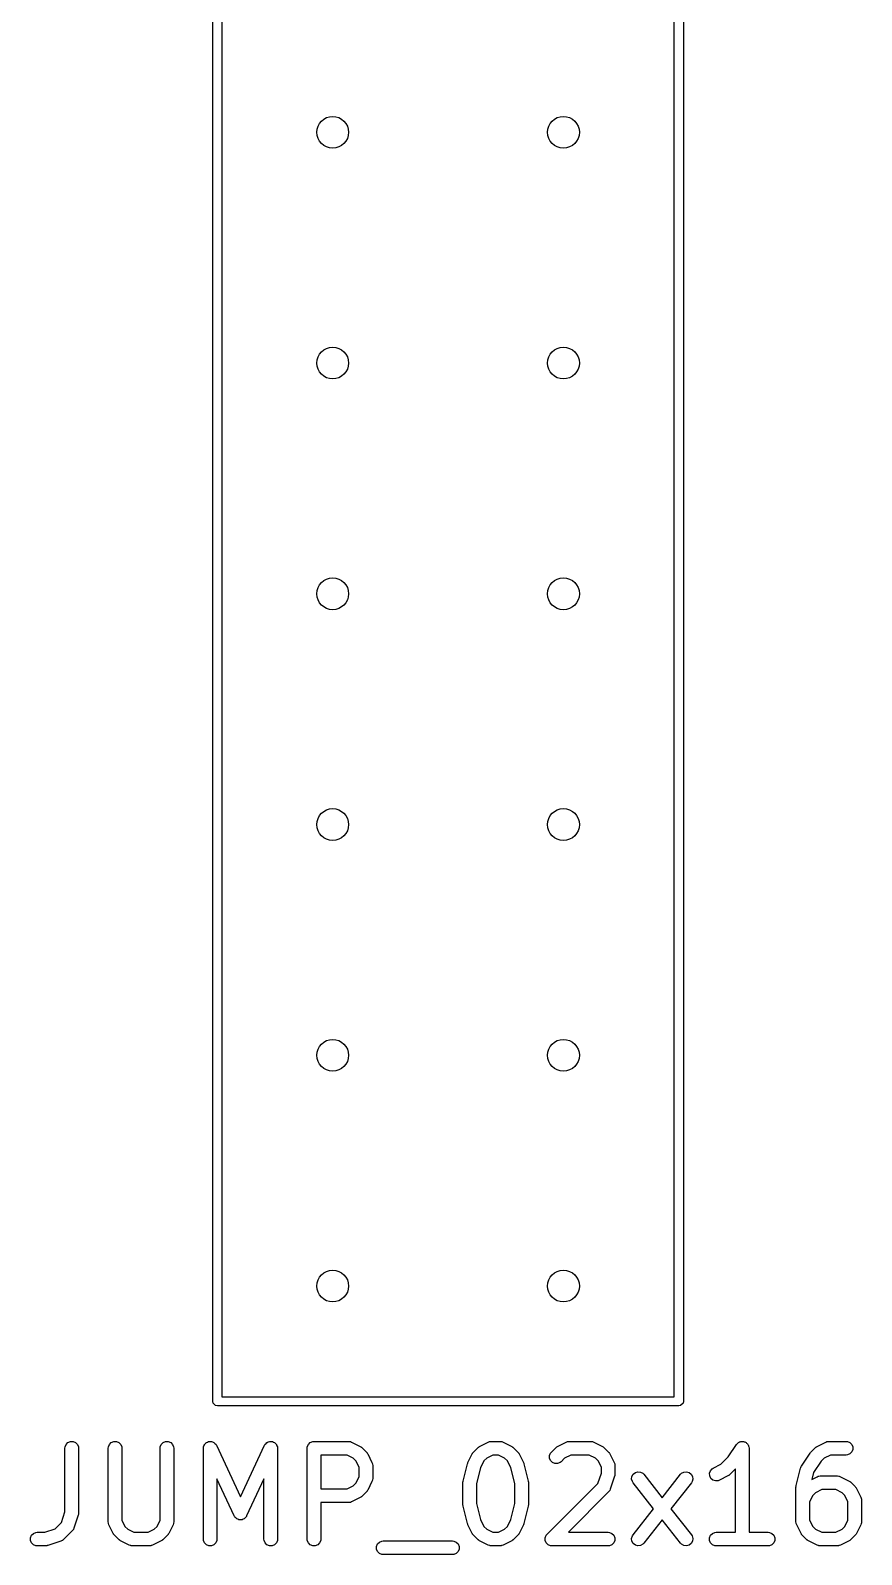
# Model space of a CAD drawing. Extents: x 0.02 to 1.98, y -0.08 to 3.55.
# Drawn here: x 1.619 to 1.979, y 0.834 to 1.494 of the extents above; entities that cross this region are included whole.
import ezdxf

# ---------------------------------------------------------------- set-up
doc = ezdxf.new("R2010")
doc.units = 0
doc.header["$MEASUREMENT"] = 0
doc.layers.add('BLACK', color=7, linetype='CONTINUOUS')

msp = doc.modelspace()

# ---------------------------------------------------------------- linework, layer by layer
at = {"layer": 'BLACK', "linetype": 'CONTINUOUS'}
for p, q in [((1.89783, 0.90197), (1.89783, 2.49803)), ((1.90177, 2.5), (1.90177, 0.9)), ((1.69783, 0.9), (1.69783, 2.45)), ((1.70177, 2.44918), (1.70177, 0.90197)), ((1.69798, 0.89925), (1.69783, 0.9)), ((1.69905, 0.89818), (1.69798, 0.89925)), ((1.70177, 0.90197), (1.89783, 0.90197)), ((1.90162, 0.89925), (1.90056, 0.89818)), ((1.90177, 0.9), (1.90162, 0.89925)), ((1.6998, 0.89803), (1.69905, 0.89818)), ((1.8998, 0.89803), (1.6998, 0.89803)), ((1.90056, 0.89818), (1.8998, 0.89803)), ((1.63375, 0.87973), (1.6338, 0.88031)), ((1.63375, 0.85209), (1.63375, 0.87973)), ((1.6338, 0.88031), (1.63424, 0.88137)), ((1.63424, 0.88137), (1.63506, 0.88219)), ((1.63506, 0.88219), (1.63612, 0.88263)), ((1.63612, 0.88263), (1.63727, 0.88263)), ((1.63727, 0.88263), (1.63834, 0.88219)), ((1.63834, 0.88219), (1.63915, 0.88137)), ((1.63915, 0.88137), (1.63959, 0.88031)), ((1.63959, 0.88031), (1.63965, 0.87973)), ((1.63965, 0.87973), (1.63965, 0.85161)), ((1.65249, 0.87973), (1.65255, 0.88031)), ((1.65249, 0.84786), (1.65249, 0.87973)), ((1.65255, 0.88031), (1.65299, 0.88137)), ((1.65299, 0.88137), (1.65381, 0.88219)), ((1.65381, 0.88219), (1.65487, 0.88263)), ((1.65487, 0.88263), (1.65602, 0.88263)), ((1.65602, 0.88263), (1.65709, 0.88219)), ((1.65709, 0.88219), (1.6579, 0.88137)), ((1.6579, 0.88137), (1.65834, 0.88031)), ((1.65834, 0.88031), (1.6584, 0.87973)), ((1.6584, 0.87973), (1.6584, 0.84856)), ((1.67499, 0.87973), (1.67505, 0.88031)), ((1.67499, 0.84856), (1.67499, 0.87973)), ((1.67505, 0.88031), (1.67549, 0.88137)), ((1.67549, 0.88137), (1.6763, 0.88219)), ((1.6763, 0.88219), (1.67737, 0.88263)), ((1.67737, 0.88263), (1.67852, 0.88263)), ((1.67852, 0.88263), (1.67958, 0.88219)), ((1.67958, 0.88219), (1.6804, 0.88137)), ((1.6804, 0.88137), (1.68084, 0.88031)), ((1.68084, 0.88031), (1.6809, 0.87973)), ((1.6809, 0.87973), (1.6809, 0.84786)), ((1.69374, 0.87973), (1.69378, 0.88011)), ((1.69374, 0.84036), (1.69374, 0.87973)), ((1.69377, 0.88018), (1.69379, 0.88022)), ((1.69378, 0.88011), (1.69377, 0.88018)), ((1.69379, 0.88031), (1.69399, 0.88078)), ((1.69379, 0.88022), (1.69379, 0.88031)), ((1.69399, 0.88078), (1.69417, 0.88126)), ((1.69417, 0.88126), (1.69421, 0.88131)), ((1.69421, 0.88131), (1.69424, 0.88137)), ((1.69424, 0.88137), (1.6946, 0.88173)), ((1.6946, 0.88173), (1.69494, 0.88211)), ((1.69494, 0.88211), (1.695, 0.88214)), ((1.695, 0.88214), (1.69505, 0.88219)), ((1.69505, 0.88219), (1.69552, 0.88238)), ((1.69552, 0.88238), (1.69599, 0.8826)), ((1.69599, 0.8826), (1.69605, 0.8826)), ((1.69605, 0.8826), (1.69611, 0.88263)), ((1.69611, 0.88263), (1.69663, 0.88263)), ((1.69663, 0.88263), (1.69714, 0.88265)), ((1.69714, 0.88265), (1.6972, 0.88263)), ((1.6972, 0.88263), (1.69727, 0.88263)), ((1.69727, 0.88263), (1.69774, 0.88243)), ((1.69774, 0.88243), (1.69822, 0.88226)), ((1.69822, 0.88226), (1.69827, 0.88221)), ((1.69827, 0.88221), (1.69833, 0.88219)), ((1.69833, 0.88219), (1.69869, 0.88182)), ((1.69869, 0.88182), (1.69907, 0.88148)), ((1.69907, 0.88148), (1.69912, 0.8814)), ((1.69912, 0.8814), (1.69915, 0.88137)), ((1.69915, 0.88137), (1.69917, 0.88131)), ((1.69917, 0.88131), (1.69937, 0.88098)), ((1.69937, 0.88098), (1.70981, 0.85859)), ((1.70981, 0.85859), (1.72026, 0.88098)), ((1.72026, 0.88098), (1.72046, 0.88131)), ((1.72046, 0.88131), (1.72048, 0.88137)), ((1.72048, 0.88137), (1.72051, 0.8814)), ((1.72051, 0.8814), (1.72056, 0.88148)), ((1.72056, 0.88148), (1.72094, 0.88182)), ((1.72094, 0.88182), (1.7213, 0.88219)), ((1.7213, 0.88219), (1.72136, 0.88221)), ((1.72136, 0.88221), (1.72141, 0.88226)), ((1.72141, 0.88226), (1.72189, 0.88243)), ((1.72189, 0.88243), (1.72236, 0.88263)), ((1.72236, 0.88263), (1.72243, 0.88263)), ((1.72243, 0.88263), (1.72249, 0.88265)), ((1.72249, 0.88265), (1.723, 0.88263)), ((1.723, 0.88263), (1.72351, 0.88263)), ((1.72351, 0.88263), (1.72357, 0.8826)), ((1.72357, 0.8826), (1.72364, 0.8826)), ((1.72364, 0.8826), (1.72411, 0.88238)), ((1.72411, 0.88238), (1.72458, 0.88219)), ((1.72458, 0.88219), (1.72462, 0.88214)), ((1.72462, 0.88214), (1.72468, 0.88211)), ((1.72468, 0.88211), (1.72503, 0.88173)), ((1.72503, 0.88173), (1.72539, 0.88137)), ((1.72539, 0.88137), (1.72542, 0.88131)), ((1.72542, 0.88131), (1.72546, 0.88126)), ((1.72546, 0.88126), (1.72564, 0.88078)), ((1.72564, 0.88078), (1.72583, 0.88031)), ((1.72583, 0.88031), (1.72584, 0.88022)), ((1.72584, 0.88022), (1.72586, 0.88018)), ((1.72586, 0.88018), (1.72585, 0.88011)), ((1.72585, 0.88011), (1.72589, 0.87973)), ((1.72589, 0.87973), (1.72589, 0.84036)), ((1.73873, 0.87973), (1.73879, 0.88031)), ((1.73873, 0.84036), (1.73873, 0.87973)), ((1.73879, 0.88031), (1.73923, 0.88137)), ((1.73923, 0.88137), (1.74004, 0.88219)), ((1.74004, 0.88219), (1.74111, 0.88263)), ((1.74111, 0.88263), (1.74169, 0.88268)), ((1.74169, 0.88268), (1.75668, 0.88268)), ((1.75668, 0.88268), (1.75726, 0.88263)), ((1.75726, 0.88263), (1.75736, 0.88259)), ((1.75736, 0.88259), (1.75746, 0.88258)), ((1.75746, 0.88258), (1.758, 0.88237)), ((1.758, 0.88237), (1.76175, 0.8805)), ((1.76175, 0.8805), (1.762, 0.88034)), ((1.762, 0.88034), (1.76207, 0.88031)), ((1.76207, 0.88031), (1.76215, 0.88025)), ((1.76215, 0.88025), (1.76224, 0.88019)), ((1.76224, 0.88019), (1.76229, 0.88013)), ((1.76229, 0.88013), (1.76252, 0.87994)), ((1.76252, 0.87994), (1.7644, 0.87807)), ((1.81084, 0.87807), (1.81271, 0.87994)), ((1.81271, 0.87994), (1.81294, 0.88013)), ((1.81294, 0.88013), (1.81299, 0.88019)), ((1.81299, 0.88019), (1.81308, 0.88025)), ((1.81308, 0.88025), (1.81316, 0.88031)), ((1.81316, 0.88031), (1.81323, 0.88034)), ((1.81323, 0.88034), (1.81348, 0.8805)), ((1.81348, 0.8805), (1.81723, 0.88237)), ((1.81723, 0.88237), (1.81777, 0.88258)), ((1.81777, 0.88258), (1.81788, 0.88259)), ((1.81788, 0.88259), (1.81797, 0.88263)), ((1.81797, 0.88263), (1.81855, 0.88268)), ((1.81855, 0.88268), (1.8223, 0.88268)), ((1.8223, 0.88268), (1.82288, 0.88263)), ((1.82288, 0.88263), (1.82297, 0.88259)), ((1.82297, 0.88259), (1.82308, 0.88258)), ((1.82308, 0.88258), (1.82362, 0.88237)), ((1.82362, 0.88237), (1.82737, 0.8805)), ((1.82737, 0.8805), (1.82762, 0.88034)), ((1.82762, 0.88034), (1.82769, 0.88031)), ((1.82769, 0.88031), (1.82777, 0.88025)), ((1.82777, 0.88025), (1.82786, 0.88019)), ((1.82786, 0.88019), (1.82791, 0.88013)), ((1.82791, 0.88013), (1.82814, 0.87994)), ((1.82814, 0.87994), (1.83001, 0.87807)), ((1.84458, 0.87807), (1.84646, 0.87994)), ((1.84646, 0.87994), (1.84669, 0.88013)), ((1.84669, 0.88013), (1.84674, 0.88019)), ((1.84674, 0.88019), (1.84683, 0.88025)), ((1.84683, 0.88025), (1.84691, 0.88031)), ((1.84691, 0.88031), (1.84698, 0.88034)), ((1.84698, 0.88034), (1.84723, 0.8805)), ((1.84723, 0.8805), (1.85098, 0.88237)), ((1.85098, 0.88237), (1.85152, 0.88258)), ((1.85152, 0.88258), (1.85162, 0.88259)), ((1.85162, 0.88259), (1.85172, 0.88263)), ((1.85172, 0.88263), (1.8523, 0.88268)), ((1.8523, 0.88268), (1.86167, 0.88268)), ((1.86167, 0.88268), (1.86225, 0.88263)), ((1.86225, 0.88263), (1.86234, 0.88259)), ((1.86234, 0.88259), (1.86245, 0.88258)), ((1.86245, 0.88258), (1.86299, 0.88237)), ((1.86299, 0.88237), (1.86674, 0.8805)), ((1.86674, 0.8805), (1.86699, 0.88034)), ((1.86699, 0.88034), (1.86706, 0.88031)), ((1.86706, 0.88031), (1.86714, 0.88025)), ((1.86714, 0.88025), (1.86723, 0.88019)), ((1.86723, 0.88019), (1.86728, 0.88013)), ((1.86728, 0.88013), (1.86751, 0.87994)), ((1.86751, 0.87994), (1.86938, 0.87807)), ((1.92124, 0.87599), (1.92483, 0.88137)), ((1.92483, 0.88137), (1.9252, 0.88182)), ((1.92483, 0.88137), (1.92483, 0.88137)), ((1.92483, 0.88137), (1.92483, 0.88137)), ((1.92483, 0.88137), (1.92483, 0.88137)), ((1.9252, 0.88182), (1.92544, 0.88198)), ((1.92544, 0.88198), (1.92565, 0.88219)), ((1.92565, 0.88219), (1.92591, 0.8823)), ((1.92591, 0.8823), (1.92615, 0.88246)), ((1.92615, 0.88246), (1.92644, 0.88252)), ((1.92644, 0.88252), (1.92671, 0.88263)), ((1.92671, 0.88263), (1.927, 0.88263)), ((1.927, 0.88263), (1.92728, 0.88268)), ((1.92728, 0.88268), (1.92757, 0.88263)), ((1.92757, 0.88263), (1.92786, 0.88263)), ((1.92786, 0.88263), (1.92813, 0.88252)), ((1.92813, 0.88252), (1.92841, 0.88246)), ((1.92841, 0.88246), (1.92866, 0.8823)), ((1.92866, 0.8823), (1.92893, 0.88219)), ((1.92893, 0.88219), (1.92913, 0.88198)), ((1.92913, 0.88198), (1.92937, 0.88182)), ((1.92937, 0.88182), (1.92954, 0.88158)), ((1.92954, 0.88158), (1.92974, 0.88137)), ((1.92974, 0.88137), (1.92985, 0.8811)), ((1.92985, 0.8811), (1.93001, 0.88086)), ((1.93001, 0.88086), (1.93007, 0.88058)), ((1.93007, 0.88058), (1.93018, 0.88031)), ((1.93018, 0.88031), (1.93024, 0.87974)), ((1.93024, 0.87974), (1.93024, 0.87973)), ((1.93024, 0.87973), (1.93024, 0.87973)), ((1.93024, 0.87973), (1.93024, 0.87973)), ((1.93024, 0.87973), (1.93024, 0.84331)), ((1.95707, 0.87807), (1.95895, 0.87994)), ((1.95895, 0.87994), (1.95917, 0.88013)), ((1.95917, 0.88013), (1.95922, 0.88019)), ((1.95922, 0.88019), (1.95931, 0.88025)), ((1.95931, 0.88025), (1.95939, 0.88031)), ((1.95939, 0.88031), (1.95946, 0.88034)), ((1.95946, 0.88034), (1.95971, 0.8805)), ((1.95971, 0.8805), (1.96346, 0.88237)), ((1.96346, 0.88237), (1.964, 0.88258)), ((1.964, 0.88258), (1.96411, 0.88259)), ((1.96411, 0.88259), (1.96421, 0.88263)), ((1.96421, 0.88263), (1.96478, 0.88268)), ((1.96478, 0.88268), (1.97228, 0.88268)), ((1.97228, 0.88268), (1.97286, 0.88263)), ((1.97286, 0.88263), (1.97392, 0.88219)), ((1.97392, 0.88219), (1.97474, 0.88137)), ((1.97474, 0.88137), (1.97518, 0.88031)), ((1.97518, 0.87916), (1.97474, 0.87809)), ((1.97518, 0.88031), (1.97518, 0.87916)), ((1.75599, 0.87678), (1.74464, 0.87678)), ((1.74464, 0.87678), (1.74464, 0.86206)), ((1.75868, 0.87543), (1.75599, 0.87678)), ((1.75988, 0.87423), (1.75868, 0.87543)), ((1.76123, 0.87154), (1.75988, 0.87423)), ((1.7644, 0.87807), (1.76458, 0.87784)), ((1.76458, 0.87784), (1.76464, 0.87779)), ((1.76464, 0.87779), (1.7647, 0.8777)), ((1.7647, 0.8777), (1.76476, 0.87762)), ((1.76476, 0.87762), (1.76479, 0.87755)), ((1.76479, 0.87755), (1.76495, 0.8773)), ((1.76495, 0.8773), (1.76682, 0.87355)), ((1.76682, 0.87355), (1.76703, 0.87301)), ((1.76703, 0.87301), (1.76704, 0.87291)), ((1.76704, 0.87291), (1.76708, 0.87281)), ((1.76708, 0.87281), (1.76714, 0.87223)), ((1.76714, 0.87223), (1.76714, 0.86661)), ((1.80631, 0.86545), (1.80819, 0.87295)), ((1.80819, 0.87295), (1.8082, 0.87299)), ((1.8082, 0.87301), (1.8083, 0.87325)), ((1.8082, 0.87299), (1.8082, 0.87301)), ((1.8083, 0.87325), (1.80838, 0.87349)), ((1.80838, 0.87349), (1.80839, 0.87351)), ((1.80839, 0.87351), (1.80841, 0.87355)), ((1.80841, 0.87355), (1.81029, 0.8773)), ((1.81029, 0.8773), (1.81044, 0.87755)), ((1.81044, 0.87755), (1.81047, 0.87762)), ((1.81047, 0.87762), (1.81054, 0.8777)), ((1.81054, 0.8777), (1.81059, 0.87779)), ((1.81059, 0.87779), (1.81065, 0.87784)), ((1.81065, 0.87784), (1.81084, 0.87807)), ((1.81535, 0.87423), (1.81384, 0.8712)), ((1.81655, 0.87543), (1.81535, 0.87423)), ((1.81925, 0.87678), (1.81655, 0.87543)), ((1.8216, 0.87678), (1.81925, 0.87678)), ((1.8243, 0.87543), (1.8216, 0.87678)), ((1.8255, 0.87423), (1.8243, 0.87543)), ((1.82701, 0.8712), (1.8255, 0.87423)), ((1.83001, 0.87807), (1.8302, 0.87784)), ((1.8302, 0.87784), (1.83026, 0.87779)), ((1.83026, 0.87779), (1.83031, 0.8777)), ((1.83031, 0.8777), (1.83038, 0.87762)), ((1.83038, 0.87762), (1.83041, 0.87755)), ((1.83041, 0.87755), (1.83057, 0.8773)), ((1.83057, 0.8773), (1.83244, 0.87355)), ((1.83244, 0.87355), (1.83246, 0.87351)), ((1.83246, 0.87351), (1.83247, 0.87349)), ((1.83247, 0.87349), (1.83256, 0.87325)), ((1.83256, 0.87325), (1.83265, 0.87301)), ((1.83265, 0.87301), (1.83265, 0.87299)), ((1.83265, 0.87299), (1.83266, 0.87295)), ((1.83266, 0.87295), (1.83454, 0.86545)), ((1.84378, 0.87656), (1.84422, 0.87762)), ((1.84378, 0.87541), (1.84378, 0.87656)), ((1.84422, 0.87434), (1.84378, 0.87541)), ((1.84422, 0.87762), (1.84458, 0.87807)), ((1.84503, 0.87353), (1.84422, 0.87434)), ((1.8461, 0.87309), (1.84503, 0.87353)), ((1.84725, 0.87309), (1.8461, 0.87309)), ((1.84831, 0.87353), (1.84725, 0.87309)), ((1.84876, 0.87389), (1.84831, 0.87353)), ((1.8503, 0.87543), (1.84876, 0.87389)), ((1.85299, 0.87678), (1.8503, 0.87543)), ((1.86097, 0.87678), (1.85299, 0.87678)), ((1.86367, 0.87543), (1.86097, 0.87678)), ((1.86487, 0.87423), (1.86367, 0.87543)), ((1.86622, 0.87154), (1.86487, 0.87423)), ((1.86938, 0.87807), (1.86957, 0.87784)), ((1.86957, 0.87784), (1.86963, 0.87779)), ((1.86963, 0.87779), (1.86968, 0.8777)), ((1.86968, 0.8777), (1.86975, 0.87762)), ((1.86975, 0.87762), (1.86978, 0.87755)), ((1.86978, 0.87755), (1.86994, 0.8773)), ((1.86994, 0.8773), (1.87181, 0.87355)), ((1.87181, 0.87355), (1.87202, 0.87301)), ((1.87202, 0.87301), (1.87202, 0.87291)), ((1.87202, 0.87291), (1.87207, 0.87281)), ((1.87207, 0.87281), (1.87212, 0.87223)), ((1.87212, 0.87223), (1.87212, 0.86848)), ((1.91472, 0.87112), (1.91804, 0.87278)), ((1.91804, 0.87278), (1.92124, 0.87599)), ((1.95278, 0.87168), (1.95295, 0.872)), ((1.95295, 0.872), (1.9567, 0.87762)), ((1.9567, 0.87762), (1.95688, 0.87784)), ((1.9567, 0.87762), (1.9567, 0.87762)), ((1.9567, 0.87762), (1.9567, 0.87762)), ((1.95688, 0.87784), (1.95707, 0.87807)), ((1.95707, 0.87807), (1.95707, 0.87807)), ((1.95707, 0.87807), (1.95707, 0.87807)), ((1.96145, 0.8741), (1.95815, 0.86915)), ((1.96278, 0.87543), (1.96145, 0.8741)), ((1.96548, 0.87678), (1.96278, 0.87543)), ((1.97228, 0.87678), (1.96548, 0.87678)), ((1.97286, 0.87684), (1.97228, 0.87678)), ((1.97392, 0.87728), (1.97286, 0.87684)), ((1.97474, 0.87809), (1.97392, 0.87728)), ((1.70714, 0.85036), (1.69964, 0.86642)), ((1.69964, 0.86642), (1.69964, 0.84036)), ((1.71998, 0.86642), (1.71249, 0.85036)), ((1.71998, 0.84036), (1.71998, 0.86642)), ((1.75988, 0.86461), (1.76123, 0.86731)), ((1.76123, 0.86731), (1.76123, 0.87154)), ((1.76682, 0.86529), (1.76495, 0.86154)), ((1.76703, 0.86583), (1.76682, 0.86529)), ((1.76704, 0.86593), (1.76703, 0.86583)), ((1.76708, 0.86603), (1.76704, 0.86593)), ((1.76714, 0.86661), (1.76708, 0.86603)), ((1.80626, 0.86509), (1.80628, 0.86531)), ((1.80628, 0.86531), (1.8063, 0.86535)), ((1.8063, 0.86535), (1.80631, 0.86545)), ((1.81384, 0.8712), (1.81213, 0.86437)), ((1.82872, 0.86437), (1.82701, 0.8712)), ((1.83454, 0.86545), (1.83455, 0.86535)), ((1.83455, 0.86535), (1.83457, 0.86531)), ((1.83457, 0.86531), (1.83459, 0.86509)), ((1.86471, 0.86445), (1.86622, 0.86896)), ((1.86622, 0.86896), (1.86622, 0.87154)), ((1.87197, 0.86755), (1.8701, 0.86192)), ((1.87204, 0.86783), (1.87197, 0.86755)), ((1.87207, 0.86791), (1.87204, 0.86783)), ((1.87208, 0.86801), (1.87207, 0.86791)), ((1.8721, 0.86811), (1.87208, 0.86801)), ((1.87212, 0.86848), (1.87209, 0.86819)), ((1.87209, 0.86819), (1.8721, 0.86811)), ((1.87935, 0.86638), (1.87949, 0.86753)), ((1.87966, 0.86527), (1.87935, 0.86638)), ((1.87949, 0.86753), (1.88005, 0.86853)), ((1.87997, 0.86478), (1.87966, 0.86527)), ((1.88005, 0.86853), (1.88096, 0.86924)), ((1.88096, 0.86924), (1.88207, 0.86955)), ((1.88207, 0.86955), (1.88321, 0.86941)), ((1.88321, 0.86941), (1.88421, 0.86885)), ((1.88421, 0.86885), (1.88461, 0.86843)), ((1.88461, 0.86843), (1.8926, 0.85826)), ((1.8926, 0.85826), (1.90059, 0.86843)), ((1.90059, 0.86843), (1.90099, 0.86885)), ((1.90099, 0.86885), (1.902, 0.86941)), ((1.902, 0.86941), (1.90314, 0.86955)), ((1.90314, 0.86955), (1.90425, 0.86924)), ((1.90425, 0.86924), (1.90516, 0.86853)), ((1.90516, 0.86853), (1.90572, 0.86753)), ((1.90555, 0.86527), (1.90524, 0.86478)), ((1.90586, 0.86638), (1.90555, 0.86527)), ((1.90572, 0.86753), (1.90586, 0.86638)), ((1.91311, 0.86885), (1.91347, 0.86995)), ((1.91319, 0.8677), (1.91311, 0.86885)), ((1.91371, 0.86667), (1.91319, 0.8677)), ((1.91347, 0.86995), (1.91423, 0.87082)), ((1.91458, 0.86592), (1.91371, 0.86667)), ((1.91423, 0.87082), (1.91472, 0.87112)), ((1.91567, 0.86555), (1.91458, 0.86592)), ((1.91682, 0.86564), (1.91567, 0.86555)), ((1.91736, 0.86584), (1.91682, 0.86564)), ((1.92111, 0.86772), (1.91736, 0.86584)), ((1.92136, 0.86787), (1.92111, 0.86772)), ((1.92143, 0.8679), (1.92136, 0.86787)), ((1.92151, 0.86797), (1.92143, 0.8679)), ((1.9216, 0.86803), (1.92151, 0.86797)), ((1.92165, 0.86808), (1.9216, 0.86803)), ((1.92188, 0.86827), (1.92165, 0.86808)), ((1.92433, 0.87073), (1.92188, 0.86827)), ((1.92433, 0.84331), (1.92433, 0.87073)), ((1.95067, 0.86357), (1.95254, 0.87107)), ((1.95254, 0.87107), (1.95267, 0.87141)), ((1.95267, 0.87141), (1.95268, 0.87148)), ((1.95268, 0.87148), (1.95271, 0.87155)), ((1.95271, 0.87155), (1.95274, 0.87162)), ((1.95274, 0.87162), (1.95278, 0.87168)), ((1.95815, 0.86915), (1.95742, 0.86623)), ((1.95742, 0.86623), (1.95971, 0.86737)), ((1.95971, 0.86737), (1.96025, 0.86758)), ((1.96025, 0.86758), (1.96036, 0.86759)), ((1.96036, 0.86759), (1.96046, 0.86763)), ((1.96046, 0.86763), (1.96103, 0.86769)), ((1.96103, 0.86769), (1.96853, 0.86769)), ((1.96853, 0.86769), (1.96911, 0.86763)), ((1.96911, 0.86763), (1.96921, 0.86759)), ((1.96921, 0.86759), (1.96931, 0.86758)), ((1.96931, 0.86758), (1.96985, 0.86737)), ((1.96985, 0.86737), (1.9736, 0.8655)), ((1.9736, 0.8655), (1.97385, 0.86534)), ((1.97385, 0.86534), (1.97392, 0.86531)), ((1.97392, 0.86531), (1.974, 0.86525)), ((1.974, 0.86525), (1.97409, 0.86519)), ((1.74464, 0.86206), (1.75599, 0.86206)), ((1.75599, 0.86206), (1.75868, 0.86341)), ((1.75868, 0.86341), (1.75988, 0.86461)), ((1.76224, 0.85865), (1.76215, 0.8586)), ((1.76229, 0.85871), (1.76224, 0.85865)), ((1.76252, 0.8589), (1.76229, 0.85871)), ((1.7644, 0.86077), (1.76252, 0.8589)), ((1.76458, 0.861), (1.7644, 0.86077)), ((1.76464, 0.86105), (1.76458, 0.861)), ((1.7647, 0.86114), (1.76464, 0.86105)), ((1.76476, 0.86122), (1.7647, 0.86114)), ((1.76479, 0.86129), (1.76476, 0.86122)), ((1.76495, 0.86154), (1.76479, 0.86129)), ((1.80622, 0.86473), (1.80623, 0.86483)), ((1.80622, 0.85536), (1.80622, 0.86473)), ((1.80623, 0.86488), (1.80626, 0.86509)), ((1.80623, 0.86483), (1.80623, 0.86488)), ((1.81213, 0.86437), (1.81213, 0.85572)), ((1.82872, 0.85572), (1.82872, 0.86437)), ((1.83459, 0.86509), (1.83462, 0.86488)), ((1.83462, 0.86488), (1.83462, 0.86483)), ((1.83462, 0.86483), (1.83463, 0.86473)), ((1.83463, 0.86473), (1.83463, 0.85536)), ((1.84271, 0.84245), (1.86471, 0.86445)), ((1.86938, 0.86077), (1.85193, 0.84331)), ((1.86975, 0.86122), (1.86938, 0.86077)), ((1.86979, 0.86132), (1.86975, 0.86122)), ((1.86986, 0.8614), (1.86979, 0.86132)), ((1.8701, 0.86192), (1.86986, 0.8614)), ((1.88885, 0.85348), (1.87997, 0.86478)), ((1.90524, 0.86478), (1.89636, 0.85348)), ((1.95058, 0.863), (1.95062, 0.86322)), ((1.95059, 0.86296), (1.95058, 0.863)), ((1.95058, 0.86286), (1.95059, 0.86296)), ((1.95058, 0.84786), (1.95058, 0.86286)), ((1.95062, 0.86322), (1.95064, 0.86343)), ((1.95064, 0.86343), (1.95065, 0.86347)), ((1.95065, 0.86347), (1.95067, 0.86357)), ((1.95784, 0.85923), (1.95649, 0.85654)), ((1.95903, 0.86043), (1.95784, 0.85923)), ((1.96173, 0.86178), (1.95903, 0.86043)), ((1.96784, 0.86178), (1.96173, 0.86178)), ((1.97053, 0.86043), (1.96784, 0.86178)), ((1.97173, 0.85923), (1.97053, 0.86043)), ((1.97308, 0.85654), (1.97173, 0.85923)), ((1.97409, 0.86519), (1.97414, 0.86513)), ((1.97414, 0.86513), (1.97437, 0.86495)), ((1.97437, 0.86495), (1.97624, 0.86307)), ((1.97624, 0.86307), (1.97643, 0.86285)), ((1.97643, 0.86285), (1.97649, 0.86279)), ((1.97649, 0.86279), (1.97654, 0.86271)), ((1.97654, 0.86271), (1.97661, 0.86262)), ((1.97661, 0.86262), (1.97664, 0.86255)), ((1.97664, 0.86255), (1.9768, 0.8623)), ((1.9768, 0.8623), (1.97867, 0.85855)), ((1.63224, 0.84758), (1.63375, 0.85209)), ((1.75668, 0.85616), (1.74464, 0.85616)), ((1.74464, 0.85616), (1.74464, 0.84036)), ((1.75726, 0.85621), (1.75668, 0.85616)), ((1.75736, 0.85625), (1.75726, 0.85621)), ((1.75746, 0.85626), (1.75736, 0.85625)), ((1.758, 0.85647), (1.75746, 0.85626)), ((1.76175, 0.85834), (1.758, 0.85647)), ((1.762, 0.8585), (1.76175, 0.85834)), ((1.76207, 0.85853), (1.762, 0.8585)), ((1.76215, 0.8586), (1.76207, 0.85853)), ((1.80623, 0.85526), (1.80622, 0.85536)), ((1.80623, 0.85522), (1.80623, 0.85526)), ((1.80626, 0.855), (1.80623, 0.85522)), ((1.80628, 0.85478), (1.80626, 0.855)), ((1.8063, 0.85474), (1.80628, 0.85478)), ((1.80631, 0.85464), (1.8063, 0.85474)), ((1.80819, 0.84714), (1.80631, 0.85464)), ((1.81213, 0.85572), (1.81384, 0.84889)), ((1.82701, 0.84889), (1.82872, 0.85572)), ((1.83454, 0.85464), (1.83266, 0.84714)), ((1.83455, 0.85474), (1.83454, 0.85464)), ((1.83457, 0.85478), (1.83455, 0.85474)), ((1.83459, 0.855), (1.83457, 0.85478)), ((1.83462, 0.85522), (1.83459, 0.855)), ((1.83463, 0.85536), (1.83462, 0.85526)), ((1.83462, 0.85526), (1.83462, 0.85522)), ((1.87997, 0.84219), (1.88885, 0.85348)), ((1.89636, 0.85348), (1.90524, 0.84219)), ((1.95649, 0.85654), (1.95649, 0.84856)), ((1.97308, 0.84856), (1.97308, 0.85654)), ((1.97867, 0.85855), (1.97888, 0.85801)), ((1.97888, 0.85801), (1.97889, 0.85791)), ((1.97889, 0.85791), (1.97893, 0.85781)), ((1.97893, 0.85781), (1.97898, 0.85723)), ((1.97898, 0.85723), (1.97898, 0.84786)), ((1.62948, 0.84482), (1.63224, 0.84758)), ((1.6395, 0.85068), (1.63762, 0.84505)), ((1.63956, 0.85096), (1.6395, 0.85068)), ((1.63959, 0.85103), (1.63956, 0.85096)), ((1.6396, 0.85114), (1.63959, 0.85103)), ((1.63963, 0.85124), (1.6396, 0.85114)), ((1.63965, 0.85161), (1.63962, 0.85132)), ((1.63962, 0.85132), (1.63963, 0.85124)), ((1.65255, 0.84728), (1.65249, 0.84786)), ((1.65259, 0.84719), (1.65255, 0.84728)), ((1.6526, 0.84708), (1.65259, 0.84719)), ((1.65281, 0.84654), (1.6526, 0.84708)), ((1.65468, 0.84279), (1.65281, 0.84654)), ((1.6584, 0.84856), (1.65975, 0.84586)), ((1.65975, 0.84586), (1.66094, 0.84466)), ((1.67244, 0.84466), (1.67364, 0.84586)), ((1.67364, 0.84586), (1.67499, 0.84856)), ((1.68058, 0.84654), (1.67871, 0.84279)), ((1.68079, 0.84708), (1.68058, 0.84654)), ((1.6808, 0.84719), (1.68079, 0.84708)), ((1.68084, 0.84728), (1.6808, 0.84719)), ((1.6809, 0.84786), (1.68084, 0.84728)), ((1.70726, 0.85015), (1.70714, 0.85036)), ((1.70729, 0.85008), (1.70726, 0.85015)), ((1.70734, 0.85003), (1.70729, 0.85008)), ((1.70743, 0.84986), (1.70734, 0.85003)), ((1.70776, 0.84956), (1.70743, 0.84986)), ((1.70807, 0.84923), (1.70776, 0.84956)), ((1.70819, 0.84917), (1.70807, 0.84923)), ((1.70828, 0.84909), (1.70819, 0.84917)), ((1.70871, 0.84893), (1.70828, 0.84909)), ((1.70911, 0.84874), (1.70871, 0.84893)), ((1.70924, 0.84874), (1.70911, 0.84874)), ((1.70937, 0.84869), (1.70924, 0.84874)), ((1.70981, 0.84871), (1.70937, 0.84869)), ((1.71026, 0.84869), (1.70981, 0.84871)), ((1.71039, 0.84874), (1.71026, 0.84869)), ((1.71052, 0.84874), (1.71039, 0.84874)), ((1.71092, 0.84893), (1.71052, 0.84874)), ((1.71135, 0.84909), (1.71092, 0.84893)), ((1.71144, 0.84917), (1.71135, 0.84909)), ((1.71156, 0.84923), (1.71144, 0.84917)), ((1.71186, 0.84956), (1.71156, 0.84923)), ((1.7122, 0.84986), (1.71186, 0.84956)), ((1.71229, 0.85003), (1.7122, 0.84986)), ((1.71234, 0.85008), (1.71229, 0.85003)), ((1.71237, 0.85015), (1.71234, 0.85008)), ((1.71249, 0.85036), (1.71237, 0.85015)), ((1.8082, 0.8471), (1.80819, 0.84714)), ((1.8082, 0.84708), (1.8082, 0.8471)), ((1.8083, 0.84684), (1.8082, 0.84708)), ((1.80838, 0.8466), (1.8083, 0.84684)), ((1.80839, 0.84658), (1.80838, 0.8466)), ((1.80841, 0.84654), (1.80839, 0.84658)), ((1.81029, 0.84279), (1.80841, 0.84654)), ((1.81384, 0.84889), (1.81535, 0.84586)), ((1.81535, 0.84586), (1.81655, 0.84466)), ((1.8243, 0.84466), (1.8255, 0.84586)), ((1.8255, 0.84586), (1.82701, 0.84889)), ((1.83244, 0.84654), (1.83057, 0.84279)), ((1.83246, 0.84658), (1.83244, 0.84654)), ((1.83247, 0.8466), (1.83246, 0.84658)), ((1.83256, 0.84684), (1.83247, 0.8466)), ((1.83265, 0.84708), (1.83256, 0.84684)), ((1.83266, 0.84714), (1.83265, 0.8471)), ((1.83265, 0.8471), (1.83265, 0.84708)), ((1.8926, 0.84871), (1.88461, 0.83854)), ((1.90059, 0.83854), (1.8926, 0.84871)), ((1.95064, 0.84728), (1.95058, 0.84786)), ((1.95068, 0.84719), (1.95064, 0.84728)), ((1.95069, 0.84708), (1.95068, 0.84719)), ((1.95089, 0.84654), (1.95069, 0.84708)), ((1.95277, 0.84279), (1.95089, 0.84654)), ((1.95649, 0.84856), (1.95784, 0.84586)), ((1.95784, 0.84586), (1.95903, 0.84466)), ((1.97053, 0.84466), (1.97173, 0.84586)), ((1.97173, 0.84586), (1.97308, 0.84856)), ((1.97867, 0.84654), (1.9768, 0.84279)), ((1.97888, 0.84708), (1.97867, 0.84654)), ((1.97889, 0.84719), (1.97888, 0.84708)), ((1.97893, 0.84728), (1.97889, 0.84719)), ((1.97898, 0.84786), (1.97893, 0.84728)), ((1.6188, 0.84094), (1.61925, 0.842)), ((1.6188, 0.83979), (1.6188, 0.84094)), ((1.61925, 0.83872), (1.6188, 0.83979)), ((1.61925, 0.842), (1.62006, 0.84282)), ((1.62006, 0.84282), (1.62112, 0.84326)), ((1.62112, 0.84326), (1.6217, 0.84331)), ((1.6217, 0.84331), (1.62497, 0.84331)), ((1.62497, 0.84331), (1.62948, 0.84482)), ((1.63201, 0.83943), (1.62638, 0.83756)), ((1.63254, 0.83967), (1.63201, 0.83943)), ((1.63262, 0.83974), (1.63254, 0.83967)), ((1.63271, 0.83978), (1.63262, 0.83974)), ((1.63316, 0.84015), (1.63271, 0.83978)), ((1.63691, 0.8439), (1.63316, 0.84015)), ((1.63728, 0.84435), (1.63691, 0.8439)), ((1.63732, 0.84444), (1.63728, 0.84435)), ((1.63739, 0.84452), (1.63732, 0.84444)), ((1.63762, 0.84505), (1.63739, 0.84452)), ((1.65484, 0.84254), (1.65468, 0.84279)), ((1.65487, 0.84247), (1.65484, 0.84254)), ((1.65493, 0.84239), (1.65487, 0.84247)), ((1.65499, 0.8423), (1.65493, 0.84239)), ((1.65505, 0.84225), (1.65499, 0.8423)), ((1.65523, 0.84202), (1.65505, 0.84225)), ((1.65711, 0.84015), (1.65523, 0.84202)), ((1.65733, 0.83996), (1.65711, 0.84015)), ((1.65739, 0.8399), (1.65733, 0.83996)), ((1.65747, 0.83985), (1.65739, 0.8399)), ((1.65756, 0.83978), (1.65747, 0.83985)), ((1.65763, 0.83975), (1.65756, 0.83978)), ((1.65788, 0.8396), (1.65763, 0.83975)), ((1.66162, 0.83772), (1.65788, 0.8396)), ((1.66094, 0.84466), (1.66364, 0.84331)), ((1.66364, 0.84331), (1.66975, 0.84331)), ((1.66975, 0.84331), (1.67244, 0.84466)), ((1.67551, 0.8396), (1.67176, 0.83772)), ((1.67576, 0.83975), (1.67551, 0.8396)), ((1.67583, 0.83978), (1.67576, 0.83975)), ((1.67592, 0.83985), (1.67583, 0.83978)), ((1.676, 0.8399), (1.67592, 0.83985)), ((1.67606, 0.83996), (1.676, 0.8399)), ((1.67628, 0.84015), (1.67606, 0.83996)), ((1.67816, 0.84202), (1.67628, 0.84015)), ((1.67834, 0.84225), (1.67816, 0.84202)), ((1.6784, 0.8423), (1.67834, 0.84225)), ((1.67846, 0.84239), (1.6784, 0.8423)), ((1.67852, 0.84247), (1.67846, 0.84239)), ((1.67855, 0.84254), (1.67852, 0.84247)), ((1.67871, 0.84279), (1.67855, 0.84254)), ((1.69379, 0.83979), (1.69374, 0.84036)), ((1.69424, 0.83872), (1.69379, 0.83979)), ((1.69959, 0.83979), (1.69915, 0.83872)), ((1.69964, 0.84036), (1.69959, 0.83979)), ((1.72004, 0.83979), (1.71998, 0.84036)), ((1.72048, 0.83872), (1.72004, 0.83979)), ((1.72583, 0.83979), (1.72539, 0.83872)), ((1.72589, 0.84036), (1.72583, 0.83979)), ((1.73879, 0.83979), (1.73873, 0.84036)), ((1.73923, 0.83872), (1.73879, 0.83979)), ((1.74458, 0.83979), (1.74414, 0.83872)), ((1.74464, 0.84036), (1.74458, 0.83979)), ((1.76923, 0.83825), (1.77004, 0.83907)), ((1.77004, 0.83907), (1.77111, 0.83951)), ((1.77111, 0.83951), (1.77168, 0.83956)), ((1.77168, 0.83956), (1.80168, 0.83956)), ((1.80168, 0.83956), (1.80225, 0.83951)), ((1.80225, 0.83951), (1.80332, 0.83907)), ((1.80332, 0.83907), (1.80413, 0.83825)), ((1.81044, 0.84254), (1.81029, 0.84279)), ((1.81047, 0.84247), (1.81044, 0.84254)), ((1.81054, 0.84239), (1.81047, 0.84247)), ((1.81059, 0.8423), (1.81054, 0.84239)), ((1.81065, 0.84225), (1.81059, 0.8423)), ((1.81084, 0.84202), (1.81065, 0.84225)), ((1.81271, 0.84015), (1.81084, 0.84202)), ((1.81294, 0.83996), (1.81271, 0.84015)), ((1.81299, 0.8399), (1.81294, 0.83996)), ((1.81308, 0.83985), (1.81299, 0.8399)), ((1.81316, 0.83978), (1.81308, 0.83985)), ((1.81323, 0.83975), (1.81316, 0.83978)), ((1.81348, 0.8396), (1.81323, 0.83975)), ((1.81723, 0.83772), (1.81348, 0.8396)), ((1.81655, 0.84466), (1.81925, 0.84331)), ((1.81925, 0.84331), (1.8216, 0.84331)), ((1.8216, 0.84331), (1.8243, 0.84466)), ((1.82737, 0.8396), (1.82362, 0.83772)), ((1.82762, 0.83975), (1.82737, 0.8396)), ((1.82769, 0.83978), (1.82762, 0.83975)), ((1.82777, 0.83985), (1.82769, 0.83978)), ((1.82786, 0.8399), (1.82777, 0.83985)), ((1.82791, 0.83996), (1.82786, 0.8399)), ((1.82814, 0.84015), (1.82791, 0.83996)), ((1.83001, 0.84202), (1.82814, 0.84015)), ((1.8302, 0.84225), (1.83001, 0.84202)), ((1.83026, 0.8423), (1.8302, 0.84225)), ((1.83031, 0.84239), (1.83026, 0.8423)), ((1.83038, 0.84247), (1.83031, 0.84239)), ((1.83041, 0.84254), (1.83038, 0.84247)), ((1.83057, 0.84279), (1.83041, 0.84254)), ((1.8419, 0.84094), (1.84234, 0.842)), ((1.8419, 0.83979), (1.8419, 0.84094)), ((1.84234, 0.83872), (1.8419, 0.83979)), ((1.84234, 0.842), (1.84271, 0.84245)), ((1.85193, 0.84331), (1.86917, 0.84331)), ((1.86917, 0.84331), (1.86975, 0.84326)), ((1.86975, 0.84326), (1.87081, 0.84282)), ((1.87081, 0.84282), (1.87162, 0.842)), ((1.87162, 0.842), (1.87207, 0.84094)), ((1.87207, 0.83979), (1.87162, 0.83872)), ((1.87207, 0.84094), (1.87207, 0.83979)), ((1.87935, 0.84059), (1.87966, 0.8417)), ((1.87949, 0.83944), (1.87935, 0.84059)), ((1.88005, 0.83844), (1.87949, 0.83944)), ((1.87966, 0.8417), (1.87997, 0.84219)), ((1.90572, 0.83944), (1.90516, 0.83844)), ((1.90524, 0.84219), (1.90555, 0.8417)), ((1.90555, 0.8417), (1.90586, 0.84059)), ((1.90586, 0.84059), (1.90572, 0.83944)), ((1.91314, 0.84094), (1.91358, 0.842)), ((1.91314, 0.83979), (1.91314, 0.84094)), ((1.91358, 0.83872), (1.91314, 0.83979)), ((1.91358, 0.842), (1.9144, 0.84282)), ((1.9144, 0.84282), (1.91546, 0.84326)), ((1.91546, 0.84326), (1.91604, 0.84331)), ((1.91604, 0.84331), (1.92433, 0.84331)), ((1.93024, 0.84331), (1.93854, 0.84331)), ((1.93854, 0.84331), (1.93911, 0.84326)), ((1.93911, 0.84326), (1.94018, 0.84282)), ((1.94018, 0.84282), (1.94099, 0.842)), ((1.94099, 0.842), (1.94143, 0.84094)), ((1.94143, 0.83979), (1.94099, 0.83872)), ((1.94143, 0.84094), (1.94143, 0.83979)), ((1.95292, 0.84254), (1.95277, 0.84279)), ((1.95295, 0.84247), (1.95292, 0.84254)), ((1.95302, 0.84239), (1.95295, 0.84247)), ((1.95308, 0.8423), (1.95302, 0.84239)), ((1.95314, 0.84225), (1.95308, 0.8423)), ((1.95332, 0.84202), (1.95314, 0.84225)), ((1.9552, 0.84015), (1.95332, 0.84202)), ((1.95542, 0.83996), (1.9552, 0.84015)), ((1.95547, 0.8399), (1.95542, 0.83996)), ((1.95556, 0.83985), (1.95547, 0.8399)), ((1.95564, 0.83978), (1.95556, 0.83985)), ((1.95571, 0.83975), (1.95564, 0.83978)), ((1.95596, 0.8396), (1.95571, 0.83975)), ((1.95971, 0.83772), (1.95596, 0.8396)), ((1.95903, 0.84466), (1.96173, 0.84331)), ((1.96173, 0.84331), (1.96784, 0.84331)), ((1.96784, 0.84331), (1.97053, 0.84466)), ((1.9736, 0.8396), (1.96985, 0.83772)), ((1.97385, 0.83975), (1.9736, 0.8396)), ((1.97392, 0.83978), (1.97385, 0.83975)), ((1.974, 0.83985), (1.97392, 0.83978)), ((1.97409, 0.8399), (1.974, 0.83985)), ((1.97414, 0.83996), (1.97409, 0.8399)), ((1.97437, 0.84015), (1.97414, 0.83996)), ((1.97624, 0.84202), (1.97437, 0.84015)), ((1.97643, 0.84225), (1.97624, 0.84202)), ((1.97649, 0.8423), (1.97643, 0.84225)), ((1.97654, 0.84239), (1.97649, 0.8423)), ((1.97661, 0.84247), (1.97654, 0.84239)), ((1.97664, 0.84254), (1.97661, 0.84247)), ((1.9768, 0.84279), (1.97664, 0.84254)), ((1.62006, 0.83791), (1.61925, 0.83872)), ((1.62112, 0.83747), (1.62006, 0.83791)), ((1.6217, 0.83741), (1.62112, 0.83747)), ((1.62545, 0.83741), (1.6217, 0.83741)), ((1.62574, 0.83744), (1.62545, 0.83741)), ((1.62582, 0.83743), (1.62574, 0.83744)), ((1.62592, 0.83746), (1.62582, 0.83743)), ((1.62603, 0.83747), (1.62592, 0.83746)), ((1.6261, 0.8375), (1.62603, 0.83747)), ((1.62638, 0.83756), (1.6261, 0.8375)), ((1.66217, 0.83751), (1.66162, 0.83772)), ((1.66227, 0.83751), (1.66217, 0.83751)), ((1.66237, 0.83747), (1.66227, 0.83751)), ((1.66295, 0.83741), (1.66237, 0.83747)), ((1.67044, 0.83741), (1.66295, 0.83741)), ((1.67102, 0.83747), (1.67044, 0.83741)), ((1.67112, 0.83751), (1.67102, 0.83747)), ((1.67122, 0.83751), (1.67112, 0.83751)), ((1.67176, 0.83772), (1.67122, 0.83751)), ((1.69505, 0.83791), (1.69424, 0.83872)), ((1.69611, 0.83747), (1.69505, 0.83791)), ((1.69727, 0.83747), (1.69611, 0.83747)), ((1.69833, 0.83791), (1.69727, 0.83747)), ((1.69915, 0.83872), (1.69833, 0.83791)), ((1.7213, 0.83791), (1.72048, 0.83872)), ((1.72236, 0.83747), (1.7213, 0.83791)), ((1.72351, 0.83747), (1.72236, 0.83747)), ((1.72458, 0.83791), (1.72351, 0.83747)), ((1.72539, 0.83872), (1.72458, 0.83791)), ((1.74004, 0.83791), (1.73923, 0.83872)), ((1.74111, 0.83747), (1.74004, 0.83791)), ((1.74226, 0.83747), (1.74111, 0.83747)), ((1.74333, 0.83791), (1.74226, 0.83747)), ((1.74414, 0.83872), (1.74333, 0.83791)), ((1.76879, 0.83719), (1.76923, 0.83825)), ((1.76879, 0.83604), (1.76879, 0.83719)), ((1.76923, 0.83497), (1.76879, 0.83604)), ((1.77004, 0.83416), (1.76923, 0.83497)), ((1.77111, 0.83372), (1.77004, 0.83416)), ((1.77168, 0.83366), (1.77111, 0.83372)), ((1.80168, 0.83366), (1.77168, 0.83366)), ((1.80225, 0.83372), (1.80168, 0.83366)), ((1.80332, 0.83416), (1.80225, 0.83372)), ((1.80413, 0.83497), (1.80332, 0.83416)), ((1.80413, 0.83825), (1.80457, 0.83719)), ((1.80457, 0.83604), (1.80413, 0.83497)), ((1.80457, 0.83719), (1.80457, 0.83604)), ((1.81777, 0.83751), (1.81723, 0.83772)), ((1.81788, 0.83751), (1.81777, 0.83751)), ((1.81797, 0.83747), (1.81788, 0.83751)), ((1.81855, 0.83741), (1.81797, 0.83747)), ((1.8223, 0.83741), (1.81855, 0.83741)), ((1.82288, 0.83747), (1.8223, 0.83741)), ((1.82297, 0.83751), (1.82288, 0.83747)), ((1.82308, 0.83751), (1.82297, 0.83751)), ((1.82362, 0.83772), (1.82308, 0.83751)), ((1.84316, 0.83791), (1.84234, 0.83872)), ((1.84422, 0.83747), (1.84316, 0.83791)), ((1.8448, 0.83741), (1.84422, 0.83747)), ((1.86917, 0.83741), (1.8448, 0.83741)), ((1.86975, 0.83747), (1.86917, 0.83741)), ((1.87081, 0.83791), (1.86975, 0.83747)), ((1.87162, 0.83872), (1.87081, 0.83791)), ((1.88096, 0.83773), (1.88005, 0.83844)), ((1.88207, 0.83742), (1.88096, 0.83773)), ((1.88321, 0.83755), (1.88207, 0.83742)), ((1.88421, 0.83812), (1.88321, 0.83755)), ((1.88461, 0.83854), (1.88421, 0.83812)), ((1.90099, 0.83812), (1.90059, 0.83854)), ((1.902, 0.83755), (1.90099, 0.83812)), ((1.90314, 0.83742), (1.902, 0.83755)), ((1.90425, 0.83773), (1.90314, 0.83742)), ((1.90516, 0.83844), (1.90425, 0.83773)), ((1.9144, 0.83791), (1.91358, 0.83872)), ((1.91546, 0.83747), (1.9144, 0.83791)), ((1.91604, 0.83741), (1.91546, 0.83747)), ((1.93854, 0.83741), (1.91604, 0.83741)), ((1.93911, 0.83747), (1.93854, 0.83741)), ((1.94018, 0.83791), (1.93911, 0.83747)), ((1.94099, 0.83872), (1.94018, 0.83791)), ((1.96025, 0.83751), (1.95971, 0.83772)), ((1.96036, 0.83751), (1.96025, 0.83751)), ((1.96046, 0.83747), (1.96036, 0.83751)), ((1.96103, 0.83741), (1.96046, 0.83747)), ((1.96853, 0.83741), (1.96103, 0.83741)), ((1.96911, 0.83747), (1.96853, 0.83741)), ((1.96921, 0.83751), (1.96911, 0.83747)), ((1.96931, 0.83751), (1.96921, 0.83751)), ((1.96985, 0.83772), (1.96931, 0.83751))]:
    msp.add_line(p, q, dxfattribs=at)
at = {"layer": 'BLACK'}
for centre in [(1.7498, 1.45), (1.8498, 1.45), (1.7498, 1.35), (1.8498, 1.35), (1.7498, 1.25), (1.8498, 1.25), (1.7498, 1.15), (1.8498, 1.15), (1.7498, 1.05), (1.8498, 1.05), (1.7498, 0.95), (1.8498, 0.95)]:
    msp.add_circle(centre, 0.00689, dxfattribs=at)

doc.saveas('drawing.dxf')
